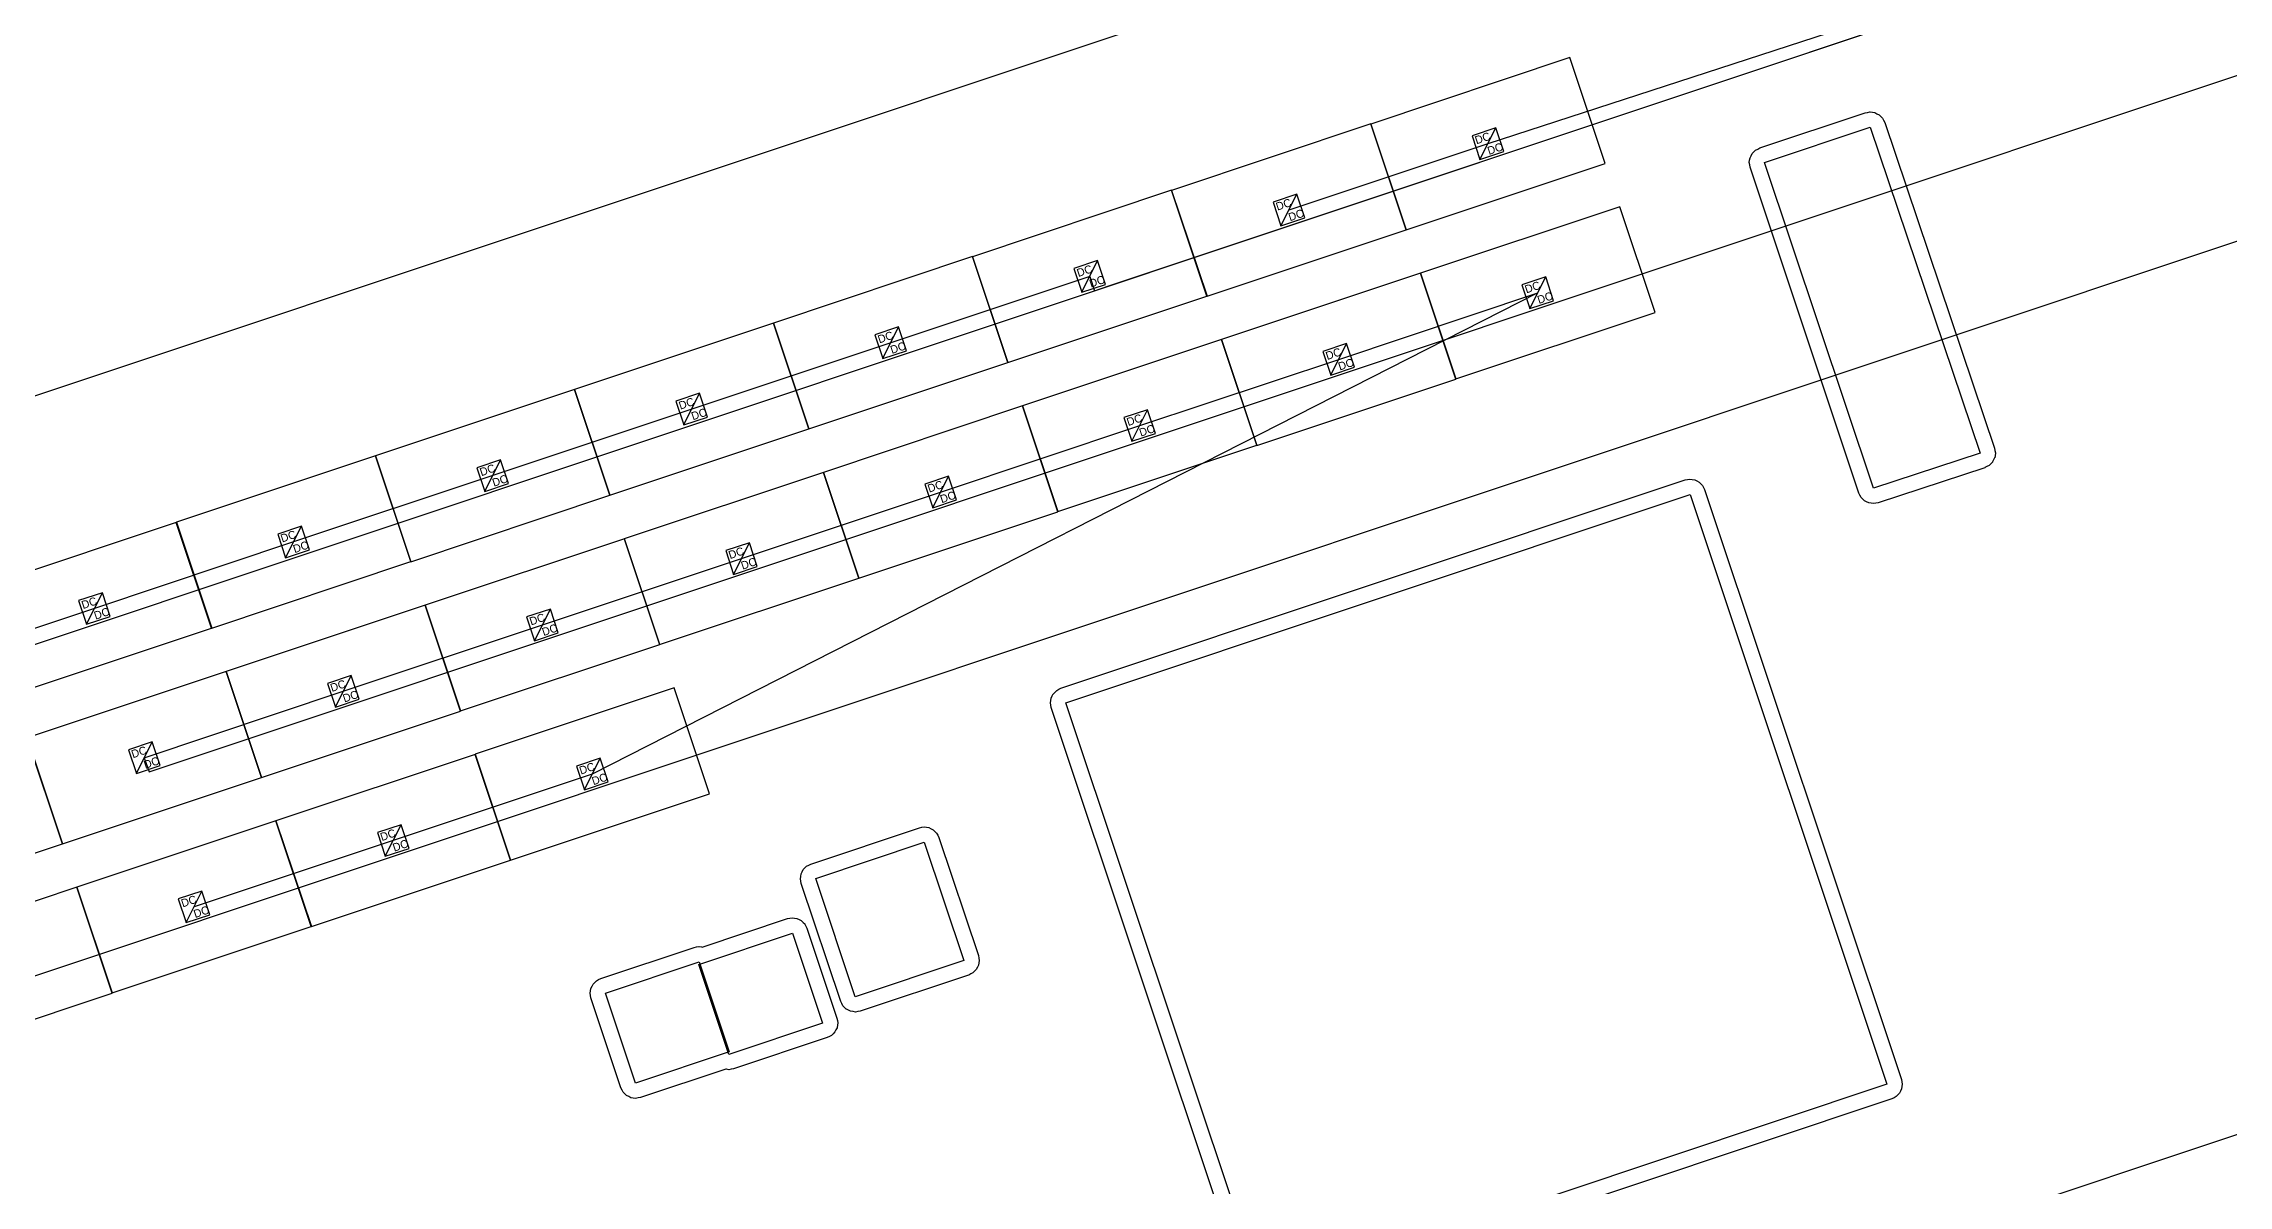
# Model space of a CAD drawing. Header units: feet. Extents: x -377 to 137, y -256 to 143.
# Drawn here: x -313 to -241.3, y 30.8 to 68.2 of the extents above; entities that cross this region are included whole.
import ezdxf

# ---------------------------------------------------------------- set-up
doc = ezdxf.new("R2010")
doc.units = ezdxf.units.FT
for name, color, linetype in [('Buildings', 7, 'CONTINUOUS'), ('Connections', 7, 'CONTINUOUS'), ('Modules', 7, 'CONTINUOUS'), ('Obstructions', 7, 'CONTINUOUS'), ('Setbacks', 7, 'CONTINUOUS'), ('Strings', 7, 'CONTINUOUS')]:
    doc.layers.add(name, color=color, linetype=linetype)

msp = doc.modelspace()

# ---------------------------------------------------------------- linework, layer by layer
at = {"layer": 'Buildings', "color": 252}
msp.add_line((-141.602, 113.945), (-376.619, 35.506), dxfattribs=at)
at = {"layer": 'Connections', "color": 91}
for p, q in [((-349.869, 36.291), (-191.444, 89.168)), ((-278.047, 60.261), (-191.443, 89.166)), ((-309.056, 44.472), (-189.81, 84.272)), ((-313.952, 37.394), (-188.175, 79.374)), ((-278.67, 60.572), (-278.514, 60.105)), ((-278.514, 60.105), (-278.047, 60.261)), ((-334.63, 1.19), (-179.375, 53.008)), ((-309.679, 44.783), (-309.523, 44.317)), ((-309.523, 44.317), (-309.056, 44.472))]:
    msp.add_line(p, q, dxfattribs=at)
at = {"layer": 'Modules', "color": 254}
for p, q in [((-262.928, 67.751), (-269.457, 65.572)), ((-261.769, 64.279), (-262.928, 67.751)), ((-269.455, 65.574), (-275.984, 63.395)), ((-269.457, 65.572), (-268.298, 62.1)), ((-268.296, 62.102), (-269.455, 65.574)), ((-265.354, 65.444), (-266.132, 65.185)), ((-265.873, 64.407), (-265.354, 65.444)), ((-265.094, 64.666), (-265.354, 65.444)), ((-266.132, 65.185), (-265.873, 64.407)), ((-265.873, 64.407), (-265.094, 64.666)), ((-268.298, 62.1), (-261.769, 64.279)), ((-275.985, 63.398), (-282.514, 61.219)), ((-274.826, 59.925), (-275.985, 63.398)), ((-275.984, 63.395), (-274.825, 59.923)), ((-271.881, 63.268), (-272.659, 63.008)), ((-272.399, 62.23), (-271.881, 63.268)), ((-271.621, 62.49), (-271.881, 63.268)), ((-272.659, 63.008), (-272.399, 62.23)), ((-272.399, 62.23), (-271.621, 62.49)), ((-261.291, 62.861), (-267.821, 60.682)), ((-260.132, 59.388), (-261.291, 62.861)), ((-274.825, 59.923), (-268.296, 62.102)), ((-282.512, 61.221), (-289.041, 59.042)), ((-282.514, 61.219), (-281.355, 57.746)), ((-281.353, 57.749), (-282.512, 61.221)), ((-278.411, 61.091), (-279.189, 60.831)), ((-278.929, 60.053), (-278.411, 61.091)), ((-278.151, 60.313), (-278.411, 61.091)), ((-279.189, 60.831), (-278.929, 60.053)), ((-278.929, 60.053), (-278.151, 60.313)), ((-267.821, 60.677), (-274.35, 58.498)), ((-267.821, 60.682), (-266.662, 57.209)), ((-266.662, 57.204), (-267.821, 60.677)), ((-263.717, 60.554), (-264.495, 60.294)), ((-264.495, 60.294), (-264.236, 59.516)), ((-264.236, 59.516), (-263.717, 60.554)), ((-263.458, 59.776), (-263.717, 60.554)), ((-281.355, 57.746), (-274.826, 59.925)), ((-264.236, 59.516), (-263.458, 59.776)), ((-289.039, 59.044), (-295.568, 56.865)), ((-289.041, 59.042), (-287.882, 55.569)), ((-287.88, 55.572), (-289.039, 59.044)), ((-284.938, 58.914), (-285.716, 58.654)), ((-285.456, 57.876), (-284.938, 58.914)), ((-284.678, 58.136), (-284.938, 58.914)), ((-266.662, 57.209), (-260.132, 59.388)), ((-285.716, 58.654), (-285.456, 57.876)), ((-285.456, 57.876), (-284.678, 58.136)), ((-274.348, 58.507), (-280.877, 56.328)), ((-274.35, 58.498), (-273.191, 55.025)), ((-273.189, 55.035), (-274.348, 58.507)), ((-270.247, 58.37), (-271.025, 58.11)), ((-271.025, 58.11), (-270.765, 57.332)), ((-270.765, 57.332), (-270.247, 58.37)), ((-269.987, 57.592), (-270.247, 58.37)), ((-287.882, 55.569), (-281.353, 57.749)), ((-270.765, 57.332), (-269.987, 57.592)), ((-295.565, 56.864), (-302.094, 54.685)), ((-295.568, 56.865), (-294.409, 53.393)), ((-294.406, 53.392), (-295.565, 56.864)), ((-291.464, 56.737), (-292.242, 56.478)), ((-291.983, 55.7), (-291.464, 56.737)), ((-291.205, 55.959), (-291.464, 56.737)), ((-273.191, 55.025), (-266.662, 57.204)), ((-292.242, 56.478), (-291.983, 55.7)), ((-291.983, 55.7), (-291.205, 55.959)), ((-280.878, 56.323), (-287.407, 54.144)), ((-279.719, 52.851), (-280.878, 56.323)), ((-280.877, 56.328), (-279.718, 52.856)), ((-276.774, 56.201), (-277.552, 55.941)), ((-277.552, 55.941), (-277.292, 55.163)), ((-277.292, 55.163), (-276.774, 56.201)), ((-276.514, 55.422), (-276.774, 56.201)), ((-294.409, 53.393), (-287.88, 55.572)), ((-277.292, 55.163), (-276.514, 55.422)), ((-302.098, 54.687), (-308.627, 52.508)), ((-300.939, 51.215), (-302.098, 54.687)), ((-302.094, 54.685), (-300.936, 51.212)), ((-297.991, 54.557), (-298.769, 54.297)), ((-298.51, 53.519), (-297.991, 54.557)), ((-297.732, 53.779), (-297.991, 54.557)), ((-279.718, 52.856), (-273.189, 55.035)), ((-298.769, 54.297), (-298.51, 53.519)), ((-298.51, 53.519), (-297.732, 53.779)), ((-287.408, 54.143), (-293.937, 51.964)), ((-286.249, 50.671), (-287.408, 54.143)), ((-287.407, 54.144), (-286.248, 50.672)), ((-283.304, 54.016), (-284.082, 53.757)), ((-284.082, 53.757), (-283.822, 52.979)), ((-283.822, 52.979), (-283.304, 54.016)), ((-283.044, 53.238), (-283.304, 54.016)), ((-300.936, 51.212), (-294.406, 53.392)), ((-283.822, 52.979), (-283.044, 53.238)), ((-308.628, 52.503), (-315.157, 50.324)), ((-307.469, 49.031), (-308.628, 52.503)), ((-308.627, 52.508), (-307.468, 49.036)), ((-304.524, 52.38), (-305.302, 52.121)), ((-305.042, 51.343), (-304.524, 52.38)), ((-304.264, 51.602), (-304.524, 52.38)), ((-286.248, 50.672), (-279.719, 52.851)), ((-305.302, 52.121), (-305.042, 51.343)), ((-305.042, 51.343), (-304.264, 51.602)), ((-293.934, 51.966), (-300.464, 49.787)), ((-293.937, 51.964), (-292.778, 48.491)), ((-292.775, 48.494), (-293.934, 51.966)), ((-289.833, 51.836), (-290.611, 51.576)), ((-290.352, 50.798), (-289.833, 51.836)), ((-289.574, 51.058), (-289.833, 51.836)), ((-307.468, 49.036), (-300.939, 51.215)), ((-290.611, 51.576), (-290.352, 50.798)), ((-290.352, 50.798), (-289.574, 51.058)), ((-311.054, 50.196), (-311.832, 49.937)), ((-311.572, 49.159), (-311.054, 50.196)), ((-310.794, 49.418), (-311.054, 50.196)), ((-292.778, 48.491), (-286.249, 50.671)), ((-311.832, 49.937), (-311.572, 49.159)), ((-300.467, 49.786), (-306.996, 47.607)), ((-299.308, 46.314), (-300.467, 49.786)), ((-300.464, 49.787), (-299.305, 46.315)), ((-296.36, 49.659), (-297.138, 49.4)), ((-296.879, 48.622), (-296.36, 49.659)), ((-296.101, 48.881), (-296.36, 49.659)), ((-313.998, 46.852), (-307.469, 49.031)), ((-311.572, 49.159), (-310.794, 49.418)), ((-297.138, 49.4), (-296.879, 48.622)), ((-296.879, 48.622), (-296.101, 48.881)), ((-299.305, 46.315), (-292.775, 48.494)), ((-306.994, 47.609), (-313.523, 45.43)), ((-306.996, 47.607), (-305.837, 44.134)), ((-305.835, 44.137), (-306.994, 47.609)), ((-302.893, 47.479), (-303.671, 47.219)), ((-303.411, 46.441), (-302.893, 47.479)), ((-302.633, 46.701), (-302.893, 47.479)), ((-303.671, 47.219), (-303.411, 46.441)), ((-303.411, 46.441), (-302.633, 46.701)), ((-292.3, 47.072), (-298.83, 44.893)), ((-291.142, 43.6), (-292.3, 47.072)), ((-305.837, 44.134), (-299.308, 46.314)), ((-312.365, 41.953), (-313.524, 45.425)), ((-313.523, 45.43), (-312.364, 41.958)), ((-309.42, 45.302), (-310.198, 45.043)), ((-309.938, 44.265), (-309.42, 45.302)), ((-309.16, 44.524), (-309.42, 45.302)), ((-310.198, 45.043), (-309.938, 44.265)), ((-309.938, 44.265), (-309.16, 44.524)), ((-298.83, 44.892), (-305.359, 42.713)), ((-298.83, 44.893), (-297.671, 41.421)), ((-297.671, 41.42), (-298.83, 44.892)), ((-294.726, 44.765), (-295.504, 44.506)), ((-295.504, 44.506), (-295.245, 43.728)), ((-295.245, 43.728), (-294.726, 44.765)), ((-294.467, 43.987), (-294.726, 44.765)), ((-312.364, 41.958), (-305.835, 44.137)), ((-295.245, 43.728), (-294.467, 43.987)), ((-297.671, 41.421), (-291.142, 43.6)), ((-305.36, 42.715), (-311.889, 40.536)), ((-304.201, 39.243), (-305.36, 42.715)), ((-305.359, 42.713), (-304.2, 39.24)), ((-301.256, 42.585), (-302.034, 42.325)), ((-302.034, 42.325), (-301.774, 41.547)), ((-301.774, 41.547), (-301.256, 42.585)), ((-300.996, 41.807), (-301.256, 42.585)), ((-318.894, 39.774), (-312.365, 41.953)), ((-301.774, 41.547), (-300.996, 41.807)), ((-304.2, 39.24), (-297.671, 41.42)), ((-311.89, 40.531), (-318.419, 38.352)), ((-310.731, 37.059), (-311.89, 40.531)), ((-311.889, 40.536), (-310.73, 37.064)), ((-307.786, 40.408), (-308.564, 40.149)), ((-308.564, 40.149), (-308.304, 39.371)), ((-308.304, 39.371), (-307.786, 40.408)), ((-307.526, 39.63), (-307.786, 40.408)), ((-308.304, 39.371), (-307.526, 39.63)), ((-310.73, 37.064), (-304.201, 39.243)), ((-317.26, 34.88), (-310.731, 37.059))]:
    msp.add_line(p, q, dxfattribs=at)
at = {"layer": 'Obstructions', "color": 252}
for p, q in [((-256.536, 64.312), (-253.076, 65.466)), ((-253.076, 65.466), (-249.473, 54.776)), ((-252.968, 53.622), (-256.536, 64.312)), ((-249.473, 54.776), (-252.968, 53.622)), ((-279.455, 46.584), (-258.981, 53.417)), ((-258.981, 53.417), (-252.525, 34.068)), ((-272.998, 27.235), (-279.455, 46.584)), ((-287.656, 40.817), (-284.097, 42.008)), ((-284.097, 42.008), (-282.801, 38.129)), ((-286.361, 36.942), (-287.656, 40.817)), ((-291.493, 38.001), (-288.424, 39.028)), ((-288.424, 39.028), (-287.438, 36.077)), ((-294.551, 37.059), (-291.481, 38.082)), ((-290.51, 35.05), (-291.493, 38.001)), ((-291.481, 38.082), (-290.495, 35.131)), ((-282.801, 38.129), (-286.361, 36.942)), ((-293.568, 34.108), (-294.551, 37.059)), ((-287.438, 36.077), (-290.51, 35.05)), ((-290.495, 35.131), (-293.568, 34.108)), ((-252.525, 34.068), (-272.998, 27.235))]:
    msp.add_line(p, q, dxfattribs=at)
at = {"layer": 'Setbacks', "color": 2}
for p, q in [((-256.696, 64.789), (-253.235, 65.943)), ((-253.235, 65.943), (-253.158, 65.956)), ((-253.235, 65.943), (-253.235, 65.943)), ((-253.158, 65.956), (-253.082, 65.969)), ((-253.082, 65.969), (-253.082, 65.969)), ((-253.082, 65.969), (-253.081, 65.969)), ((-253.081, 65.969), (-253.081, 65.969)), ((-253.081, 65.969), (-253.081, 65.969)), ((-253.081, 65.969), (-253.08, 65.969)), ((-253.08, 65.969), (-253.079, 65.969)), ((-253.079, 65.969), (-253.003, 65.958)), ((-253.003, 65.958), (-252.926, 65.946)), ((-252.926, 65.946), (-252.926, 65.946)), ((-252.926, 65.946), (-252.925, 65.946)), ((-252.925, 65.946), (-252.925, 65.946)), ((-252.925, 65.946), (-252.925, 65.946)), ((-252.925, 65.946), (-252.924, 65.946)), ((-252.924, 65.946), (-252.924, 65.946)), ((-252.924, 65.946), (-252.855, 65.911)), ((-252.855, 65.911), (-252.785, 65.877)), ((-252.785, 65.877), (-252.785, 65.876)), ((-252.785, 65.876), (-252.784, 65.876)), ((-252.784, 65.876), (-252.784, 65.876)), ((-252.784, 65.876), (-252.784, 65.876)), ((-252.784, 65.876), (-252.783, 65.875)), ((-252.783, 65.875), (-252.783, 65.875)), ((-252.783, 65.875), (-252.728, 65.821)), ((-252.728, 65.821), (-252.673, 65.767)), ((-252.673, 65.767), (-252.672, 65.766)), ((-252.672, 65.766), (-252.672, 65.766)), ((-252.672, 65.766), (-252.672, 65.766)), ((-252.672, 65.766), (-252.672, 65.765)), ((-252.672, 65.765), (-252.671, 65.765)), ((-252.671, 65.765), (-252.671, 65.764)), ((-252.671, 65.764), (-252.635, 65.696)), ((-252.635, 65.696), (-252.599, 65.627)), ((-252.599, 65.627), (-252.599, 65.627)), ((-252.599, 65.627), (-248.996, 54.937)), ((-257.016, 64.464), (-256.981, 64.534)), ((-256.981, 64.534), (-256.946, 64.604)), ((-256.946, 64.605), (-256.891, 64.66)), ((-256.946, 64.604), (-256.946, 64.605)), ((-256.946, 64.604), (-256.946, 64.604)), ((-256.946, 64.604), (-256.946, 64.604)), ((-256.946, 64.604), (-256.946, 64.604)), ((-256.891, 64.66), (-256.836, 64.716)), ((-256.836, 64.716), (-256.836, 64.717)), ((-256.836, 64.717), (-256.835, 64.717)), ((-256.835, 64.717), (-256.765, 64.753)), ((-256.835, 64.717), (-256.835, 64.717)), ((-256.835, 64.717), (-256.835, 64.717)), ((-256.765, 64.753), (-256.696, 64.789)), ((-256.696, 64.789), (-256.696, 64.789)), ((-256.696, 64.789), (-256.696, 64.789)), ((-256.696, 64.789), (-256.696, 64.789)), ((-257.04, 64.308), (-257.028, 64.386)), ((-257.04, 64.308), (-257.04, 64.308)), ((-257.04, 64.308), (-257.04, 64.308)), ((-257.04, 64.307), (-257.04, 64.308)), ((-257.04, 64.308), (-257.04, 64.308)), ((-257.027, 64.23), (-257.04, 64.307)), ((-257.028, 64.386), (-257.016, 64.463)), ((-257.014, 64.153), (-257.027, 64.23)), ((-257.016, 64.463), (-257.016, 64.464)), ((-257.016, 64.464), (-257.016, 64.464)), ((-257.016, 64.464), (-257.016, 64.464)), ((-257.016, 64.464), (-257.016, 64.464)), ((-257.014, 64.152), (-257.014, 64.153)), ((-257.014, 64.153), (-257.014, 64.153)), ((-257.014, 64.153), (-257.014, 64.153)), ((-253.446, 53.462), (-257.014, 64.152)), ((-249.065, 54.482), (-249.118, 54.427)), ((-249.064, 54.482), (-249.065, 54.482)), ((-249.063, 54.483), (-249.064, 54.482)), ((-249.064, 54.482), (-249.064, 54.482)), ((-249.062, 54.485), (-249.063, 54.484)), ((-249.063, 54.484), (-249.063, 54.483)), ((-249.028, 54.554), (-249.062, 54.485)), ((-249.062, 54.485), (-249.062, 54.485)), ((-248.994, 54.622), (-249.028, 54.554)), ((-248.996, 54.937), (-248.996, 54.936)), ((-248.996, 54.936), (-248.996, 54.935)), ((-248.996, 54.935), (-248.995, 54.934)), ((-248.995, 54.934), (-248.995, 54.934)), ((-248.995, 54.934), (-248.995, 54.933)), ((-248.995, 54.933), (-248.982, 54.858)), ((-248.993, 54.623), (-248.994, 54.622)), ((-248.992, 54.626), (-248.993, 54.625)), ((-248.993, 54.625), (-248.993, 54.624)), ((-248.993, 54.624), (-248.993, 54.623)), ((-248.993, 54.623), (-248.993, 54.623)), ((-248.981, 54.702), (-248.992, 54.626)), ((-248.992, 54.626), (-248.992, 54.626)), ((-248.982, 54.858), (-248.97, 54.782)), ((-248.97, 54.778), (-248.981, 54.702)), ((-248.97, 54.782), (-248.97, 54.781)), ((-248.97, 54.781), (-248.97, 54.781)), ((-248.97, 54.781), (-248.97, 54.78)), ((-248.97, 54.78), (-248.97, 54.779)), ((-248.97, 54.779), (-248.969, 54.778)), ((-248.969, 54.778), (-248.97, 54.778)), ((-279.614, 47.061), (-259.141, 53.895)), ((-259.141, 53.895), (-259.141, 53.895)), ((-259.141, 53.895), (-259.14, 53.895)), ((-259.14, 53.895), (-259.064, 53.908)), ((-259.064, 53.908), (-258.986, 53.921)), ((-258.986, 53.921), (-258.985, 53.921)), ((-258.985, 53.921), (-258.985, 53.921)), ((-258.985, 53.921), (-258.985, 53.921)), ((-258.985, 53.921), (-258.911, 53.909)), ((-258.911, 53.909), (-258.83, 53.897)), ((-258.83, 53.897), (-258.83, 53.897)), ((-258.83, 53.897), (-258.83, 53.897)), ((-258.83, 53.897), (-258.829, 53.897)), ((-258.829, 53.897), (-258.762, 53.863)), ((-258.762, 53.863), (-258.689, 53.827)), ((-258.689, 53.827), (-258.689, 53.827)), ((-258.689, 53.827), (-258.689, 53.827)), ((-258.689, 53.827), (-258.688, 53.826)), ((-258.688, 53.826), (-258.633, 53.772)), ((-258.633, 53.772), (-258.577, 53.717)), ((-249.315, 54.298), (-252.81, 53.144)), ((-249.314, 54.299), (-249.315, 54.298)), ((-249.315, 54.298), (-249.315, 54.298)), ((-249.313, 54.299), (-249.314, 54.299)), ((-249.312, 54.299), (-249.313, 54.299)), ((-249.244, 54.335), (-249.312, 54.299)), ((-249.312, 54.299), (-249.312, 54.299)), ((-249.175, 54.37), (-249.244, 54.335)), ((-249.174, 54.371), (-249.175, 54.37)), ((-249.175, 54.37), (-249.175, 54.37)), ((-249.175, 54.37), (-249.175, 54.37)), ((-249.173, 54.372), (-249.174, 54.371)), ((-249.172, 54.372), (-249.173, 54.372)), ((-249.173, 54.372), (-249.173, 54.372)), ((-249.118, 54.427), (-249.172, 54.372)), ((-258.577, 53.717), (-258.577, 53.716)), ((-258.577, 53.716), (-258.577, 53.716)), ((-258.577, 53.716), (-258.576, 53.716)), ((-258.576, 53.716), (-258.54, 53.645)), ((-258.54, 53.645), (-258.504, 53.577)), ((-258.504, 53.577), (-258.504, 53.577)), ((-258.504, 53.577), (-258.504, 53.577)), ((-258.504, 53.577), (-258.504, 53.577)), ((-258.504, 53.577), (-252.047, 34.227)), ((-253.445, 53.462), (-253.446, 53.462)), ((-253.41, 53.393), (-253.445, 53.462)), ((-253.374, 53.324), (-253.41, 53.393)), ((-253.373, 53.323), (-253.374, 53.324)), ((-253.374, 53.324), (-253.374, 53.324)), ((-253.374, 53.324), (-253.374, 53.324)), ((-253.373, 53.322), (-253.373, 53.323)), ((-253.373, 53.323), (-253.373, 53.323)), ((-253.373, 53.323), (-253.373, 53.323)), ((-253.317, 53.268), (-253.373, 53.322)), ((-253.262, 53.214), (-253.317, 53.268)), ((-253.262, 53.213), (-253.262, 53.214)), ((-253.261, 53.213), (-253.262, 53.213)), ((-253.262, 53.213), (-253.262, 53.213)), ((-253.261, 53.212), (-253.261, 53.213)), ((-253.261, 53.213), (-253.261, 53.213)), ((-253.26, 53.212), (-253.261, 53.212)), ((-253.191, 53.177), (-253.26, 53.212)), ((-253.122, 53.143), (-253.191, 53.177)), ((-253.121, 53.142), (-253.122, 53.143)), ((-253.12, 53.142), (-253.121, 53.142)), ((-253.121, 53.142), (-253.121, 53.142)), ((-253.121, 53.142), (-253.121, 53.142)), ((-253.119, 53.142), (-253.12, 53.142)), ((-253.12, 53.142), (-253.12, 53.142)), ((-253.043, 53.13), (-253.119, 53.142)), ((-252.966, 53.119), (-253.043, 53.13)), ((-252.965, 53.119), (-252.966, 53.119)), ((-252.966, 53.119), (-252.966, 53.119)), ((-252.964, 53.119), (-252.965, 53.119)), ((-252.965, 53.119), (-252.965, 53.119)), ((-252.965, 53.119), (-252.965, 53.119)), ((-252.887, 53.131), (-252.964, 53.119)), ((-252.964, 53.119), (-252.964, 53.119)), ((-252.811, 53.144), (-252.887, 53.131)), ((-252.81, 53.144), (-252.811, 53.144)), ((-279.958, 46.581), (-279.946, 46.659)), ((-279.958, 46.58), (-279.958, 46.581)), ((-279.958, 46.579), (-279.958, 46.58)), ((-279.958, 46.58), (-279.958, 46.58)), ((-279.945, 46.504), (-279.958, 46.579)), ((-279.946, 46.659), (-279.935, 46.735)), ((-279.935, 46.735), (-279.935, 46.736)), ((-279.935, 46.736), (-279.935, 46.736)), ((-279.935, 46.736), (-279.934, 46.736)), ((-279.934, 46.736), (-279.899, 46.807)), ((-279.899, 46.807), (-279.865, 46.876)), ((-279.865, 46.876), (-279.864, 46.877)), ((-279.864, 46.877), (-279.808, 46.934)), ((-279.864, 46.877), (-279.864, 46.877)), ((-279.864, 46.877), (-279.864, 46.877)), ((-279.808, 46.934), (-279.754, 46.988)), ((-279.754, 46.988), (-279.754, 46.989)), ((-279.754, 46.989), (-279.754, 46.989)), ((-279.754, 46.989), (-279.753, 46.989)), ((-279.753, 46.989), (-279.682, 47.026)), ((-279.682, 47.026), (-279.615, 47.061)), ((-279.615, 47.061), (-279.614, 47.061)), ((-279.614, 47.061), (-279.614, 47.061)), ((-279.614, 47.061), (-279.614, 47.061)), ((-279.932, 46.425), (-279.945, 46.504)), ((-273.475, 27.075), (-279.932, 46.425)), ((-279.932, 46.425), (-279.932, 46.425)), ((-287.816, 41.294), (-284.256, 42.485)), ((-284.256, 42.485), (-284.179, 42.498)), ((-284.256, 42.485), (-284.256, 42.485)), ((-284.256, 42.485), (-284.256, 42.485)), ((-284.256, 42.485), (-284.256, 42.485)), ((-284.179, 42.498), (-284.102, 42.511)), ((-284.102, 42.511), (-284.101, 42.511)), ((-284.101, 42.511), (-284.101, 42.511)), ((-284.101, 42.511), (-284.101, 42.511)), ((-284.101, 42.511), (-284.1, 42.511)), ((-284.1, 42.511), (-284.023, 42.499)), ((-284.023, 42.499), (-283.946, 42.488)), ((-283.946, 42.488), (-283.945, 42.488)), ((-283.945, 42.488), (-283.945, 42.488)), ((-283.945, 42.488), (-283.945, 42.488)), ((-283.945, 42.488), (-283.945, 42.487)), ((-283.945, 42.487), (-283.875, 42.453)), ((-283.875, 42.453), (-283.805, 42.418)), ((-283.805, 42.418), (-283.805, 42.417)), ((-283.805, 42.417), (-283.804, 42.417)), ((-283.804, 42.417), (-283.804, 42.417)), ((-283.804, 42.417), (-283.804, 42.417)), ((-283.804, 42.417), (-283.748, 42.362)), ((-283.748, 42.362), (-283.693, 42.307)), ((-283.693, 42.307), (-283.692, 42.307)), ((-283.692, 42.307), (-283.692, 42.307)), ((-283.692, 42.307), (-283.692, 42.307)), ((-283.692, 42.307), (-283.692, 42.306)), ((-283.692, 42.306), (-283.656, 42.237)), ((-283.656, 42.237), (-283.62, 42.168)), ((-283.62, 42.168), (-283.62, 42.167)), ((-283.62, 42.167), (-283.619, 42.167)), ((-283.619, 42.167), (-283.619, 42.167)), ((-283.619, 42.167), (-282.324, 38.289)), ((-288.16, 40.813), (-288.148, 40.89)), ((-288.148, 40.89), (-288.136, 40.968)), ((-288.136, 40.969), (-288.101, 41.039)), ((-288.136, 40.968), (-288.136, 40.969)), ((-288.136, 40.969), (-288.136, 40.969)), ((-288.136, 40.969), (-288.136, 40.969)), ((-288.136, 40.969), (-288.136, 40.969)), ((-288.101, 41.039), (-288.066, 41.109)), ((-288.066, 41.11), (-288.011, 41.166)), ((-288.066, 41.109), (-288.066, 41.11)), ((-288.066, 41.11), (-288.066, 41.11)), ((-288.066, 41.109), (-288.066, 41.109)), ((-288.066, 41.109), (-288.066, 41.109)), ((-288.011, 41.166), (-287.956, 41.221)), ((-287.956, 41.221), (-287.956, 41.222)), ((-287.956, 41.222), (-287.956, 41.222)), ((-287.956, 41.222), (-287.956, 41.222)), ((-287.956, 41.222), (-287.955, 41.222)), ((-287.955, 41.222), (-287.886, 41.258)), ((-287.886, 41.258), (-287.816, 41.294)), ((-287.816, 41.294), (-287.816, 41.294)), ((-287.816, 41.294), (-287.816, 41.294)), ((-288.16, 40.813), (-288.16, 40.813)), ((-288.16, 40.813), (-288.16, 40.813)), ((-288.16, 40.812), (-288.16, 40.813)), ((-288.16, 40.813), (-288.16, 40.813)), ((-288.147, 40.735), (-288.16, 40.812)), ((-288.134, 40.658), (-288.147, 40.735)), ((-286.838, 36.783), (-288.134, 40.658)), ((-288.134, 40.658), (-288.134, 40.658)), ((-291.381, 38.569), (-288.583, 39.505)), ((-288.583, 39.505), (-288.506, 39.518)), ((-288.583, 39.505), (-288.583, 39.505)), ((-288.583, 39.505), (-288.583, 39.505)), ((-288.583, 39.505), (-288.583, 39.505)), ((-288.506, 39.518), (-288.429, 39.531)), ((-288.429, 39.531), (-288.428, 39.531)), ((-288.428, 39.531), (-288.428, 39.531)), ((-288.428, 39.531), (-288.428, 39.531)), ((-288.428, 39.531), (-288.427, 39.531)), ((-288.427, 39.531), (-288.35, 39.519)), ((-288.35, 39.519), (-288.273, 39.508)), ((-288.273, 39.508), (-288.272, 39.508)), ((-288.272, 39.508), (-288.272, 39.507)), ((-288.272, 39.507), (-288.272, 39.507)), ((-288.272, 39.507), (-288.272, 39.507)), ((-288.272, 39.507), (-288.201, 39.472)), ((-288.201, 39.472), (-288.132, 39.437)), ((-288.132, 39.437), (-288.131, 39.437)), ((-288.131, 39.437), (-288.131, 39.437)), ((-288.131, 39.437), (-288.131, 39.437)), ((-288.131, 39.437), (-288.131, 39.437)), ((-288.131, 39.437), (-288.074, 39.381)), ((-288.074, 39.381), (-288.019, 39.327)), ((-288.019, 39.327), (-288.019, 39.327)), ((-288.019, 39.327), (-288.019, 39.327)), ((-288.019, 39.327), (-288.019, 39.327)), ((-288.019, 39.327), (-288.019, 39.326)), ((-288.019, 39.326), (-287.982, 39.256)), ((-287.982, 39.256), (-287.947, 39.188)), ((-287.947, 39.188), (-287.946, 39.187)), ((-287.946, 39.187), (-287.946, 39.187)), ((-287.946, 39.187), (-287.946, 39.187)), ((-287.946, 39.187), (-286.96, 36.236)), ((-294.71, 37.536), (-291.641, 38.559)), ((-291.641, 38.559), (-291.64, 38.559)), ((-291.64, 38.559), (-291.563, 38.572)), ((-291.563, 38.572), (-291.486, 38.585)), ((-291.486, 38.585), (-291.486, 38.585)), ((-291.486, 38.585), (-291.485, 38.585)), ((-291.485, 38.585), (-291.485, 38.585)), ((-291.485, 38.585), (-291.485, 38.585)), ((-291.485, 38.585), (-291.407, 38.573)), ((-291.407, 38.573), (-291.381, 38.569)), ((-282.322, 37.977), (-282.357, 37.907)), ((-282.324, 38.289), (-282.324, 38.288)), ((-282.324, 38.288), (-282.324, 38.288)), ((-282.324, 38.288), (-282.324, 38.288)), ((-282.324, 38.288), (-282.311, 38.21)), ((-282.321, 37.978), (-282.322, 37.977)), ((-282.322, 37.977), (-282.322, 37.977)), ((-282.322, 37.977), (-282.322, 37.977)), ((-282.31, 38.055), (-282.321, 37.978)), ((-282.321, 37.978), (-282.321, 37.978)), ((-282.311, 38.21), (-282.298, 38.134)), ((-282.298, 38.132), (-282.31, 38.055)), ((-282.298, 38.134), (-282.298, 38.133)), ((-282.298, 38.133), (-282.298, 38.133)), ((-282.298, 38.133), (-282.298, 38.133)), ((-282.298, 38.133), (-282.298, 38.132)), ((-295.03, 37.211), (-294.994, 37.284)), ((-294.994, 37.284), (-294.96, 37.351)), ((-294.96, 37.352), (-294.904, 37.409)), ((-294.96, 37.351), (-294.96, 37.352)), ((-294.96, 37.352), (-294.96, 37.352)), ((-294.96, 37.352), (-294.96, 37.352)), ((-294.904, 37.409), (-294.85, 37.464)), ((-294.85, 37.464), (-294.85, 37.464)), ((-294.85, 37.464), (-294.85, 37.464)), ((-294.85, 37.464), (-294.849, 37.464)), ((-294.849, 37.464), (-294.779, 37.501)), ((-294.779, 37.501), (-294.71, 37.536)), ((-294.71, 37.536), (-294.71, 37.536)), ((-294.71, 37.536), (-294.71, 37.536)), ((-294.71, 37.536), (-294.71, 37.536)), ((-282.642, 37.652), (-286.202, 36.465)), ((-282.641, 37.652), (-282.642, 37.652)), ((-282.642, 37.652), (-282.642, 37.652)), ((-282.642, 37.652), (-282.642, 37.652)), ((-282.572, 37.688), (-282.641, 37.652)), ((-282.503, 37.724), (-282.572, 37.688)), ((-282.502, 37.724), (-282.503, 37.724)), ((-282.447, 37.78), (-282.502, 37.725)), ((-282.502, 37.725), (-282.502, 37.724)), ((-282.502, 37.724), (-282.502, 37.724)), ((-282.502, 37.724), (-282.502, 37.724)), ((-282.392, 37.836), (-282.447, 37.78)), ((-282.357, 37.907), (-282.392, 37.837)), ((-282.392, 37.837), (-282.392, 37.837)), ((-282.392, 37.837), (-282.392, 37.837)), ((-282.392, 37.837), (-282.392, 37.836)), ((-282.392, 37.836), (-282.392, 37.836)), ((-295.054, 37.056), (-295.042, 37.138)), ((-295.054, 37.055), (-295.054, 37.056)), ((-295.041, 36.979), (-295.054, 37.055)), ((-295.054, 37.055), (-295.054, 37.055)), ((-295.054, 37.055), (-295.054, 37.055)), ((-295.042, 37.138), (-295.031, 37.21)), ((-295.028, 36.9), (-295.041, 36.979)), ((-295.031, 37.21), (-295.031, 37.211)), ((-295.031, 37.211), (-295.031, 37.211)), ((-295.031, 37.211), (-295.03, 37.211)), ((-294.045, 33.949), (-295.028, 36.9)), ((-295.028, 36.9), (-295.028, 36.9)), ((-295.028, 36.9), (-295.028, 36.9)), ((-295.028, 36.9), (-295.028, 36.9)), ((-286.838, 36.782), (-286.838, 36.783)), ((-286.802, 36.713), (-286.838, 36.782)), ((-286.766, 36.644), (-286.802, 36.713)), ((-286.766, 36.643), (-286.766, 36.644)), ((-286.765, 36.643), (-286.766, 36.643)), ((-286.766, 36.643), (-286.766, 36.643)), ((-286.766, 36.643), (-286.766, 36.643)), ((-286.71, 36.588), (-286.765, 36.643)), ((-286.654, 36.533), (-286.71, 36.588)), ((-286.993, 35.855), (-287.028, 35.785)), ((-286.958, 35.925), (-286.993, 35.855)), ((-286.96, 36.236), (-286.96, 36.236)), ((-286.96, 36.236), (-286.96, 36.236)), ((-286.96, 36.236), (-286.96, 36.236)), ((-286.96, 36.236), (-286.947, 36.159)), ((-286.957, 35.926), (-286.958, 35.925)), ((-286.958, 35.925), (-286.958, 35.925)), ((-286.958, 35.925), (-286.958, 35.925)), ((-286.958, 35.925), (-286.958, 35.925)), ((-286.946, 36.004), (-286.957, 35.926)), ((-286.947, 36.159), (-286.934, 36.081)), ((-286.934, 36.08), (-286.946, 36.004)), ((-286.934, 36.081), (-286.934, 36.081)), ((-286.934, 36.081), (-286.934, 36.081)), ((-286.934, 36.081), (-286.934, 36.081)), ((-286.934, 36.081), (-286.934, 36.08)), ((-286.653, 36.533), (-286.654, 36.533)), ((-286.654, 36.533), (-286.654, 36.533)), ((-286.653, 36.532), (-286.653, 36.533)), ((-286.583, 36.497), (-286.653, 36.532)), ((-286.653, 36.532), (-286.653, 36.532)), ((-286.513, 36.463), (-286.583, 36.497)), ((-286.513, 36.462), (-286.513, 36.463)), ((-286.512, 36.462), (-286.513, 36.462)), ((-286.513, 36.462), (-286.513, 36.462)), ((-286.435, 36.451), (-286.512, 36.462)), ((-286.512, 36.462), (-286.512, 36.462)), ((-286.358, 36.439), (-286.435, 36.451)), ((-286.357, 36.439), (-286.358, 36.439)), ((-286.356, 36.439), (-286.357, 36.439)), ((-286.357, 36.439), (-286.357, 36.439)), ((-286.357, 36.439), (-286.357, 36.439)), ((-286.279, 36.452), (-286.356, 36.439)), ((-286.202, 36.465), (-286.279, 36.452)), ((-286.202, 36.465), (-286.202, 36.465)), ((-287.278, 35.599), (-290.35, 34.573)), ((-287.208, 35.636), (-287.278, 35.599)), ((-287.278, 35.599), (-287.278, 35.599)), ((-287.278, 35.599), (-287.278, 35.599)), ((-287.278, 35.599), (-287.278, 35.599)), ((-287.139, 35.672), (-287.208, 35.636)), ((-287.138, 35.672), (-287.139, 35.672)), ((-287.083, 35.728), (-287.138, 35.672)), ((-287.138, 35.672), (-287.138, 35.672)), ((-287.138, 35.672), (-287.138, 35.672)), ((-287.138, 35.672), (-287.138, 35.672)), ((-287.028, 35.784), (-287.083, 35.728)), ((-287.028, 35.785), (-287.028, 35.784)), ((-287.028, 35.784), (-287.028, 35.784)), ((-287.028, 35.784), (-287.028, 35.784)), ((-287.028, 35.784), (-287.028, 35.784)), ((-290.609, 34.562), (-293.408, 33.631)), ((-290.584, 34.559), (-290.609, 34.562)), ((-290.507, 34.547), (-290.584, 34.559)), ((-290.506, 34.547), (-290.507, 34.547)), ((-290.505, 34.547), (-290.506, 34.547)), ((-290.506, 34.547), (-290.506, 34.547)), ((-290.506, 34.547), (-290.506, 34.547)), ((-290.428, 34.56), (-290.505, 34.547)), ((-290.351, 34.573), (-290.428, 34.56)), ((-290.35, 34.573), (-290.351, 34.573)), ((-290.351, 34.573), (-290.351, 34.573)), ((-290.351, 34.573), (-290.351, 34.573)), ((-294.045, 33.948), (-294.045, 33.949)), ((-294.009, 33.879), (-294.045, 33.948)), ((-293.973, 33.81), (-294.009, 33.879)), ((-293.973, 33.809), (-293.973, 33.81)), ((-293.973, 33.809), (-293.973, 33.809)), ((-293.972, 33.809), (-293.973, 33.809)), ((-293.973, 33.809), (-293.973, 33.809)), ((-293.917, 33.754), (-293.972, 33.809)), ((-293.861, 33.699), (-293.917, 33.754)), ((-293.86, 33.699), (-293.861, 33.699)), ((-293.86, 33.698), (-293.86, 33.699)), ((-293.86, 33.699), (-293.86, 33.699)), ((-293.86, 33.699), (-293.86, 33.699)), ((-293.79, 33.664), (-293.86, 33.698)), ((-252.17, 33.719), (-252.225, 33.663)), ((-252.116, 33.775), (-252.17, 33.719)), ((-252.115, 33.775), (-252.116, 33.775)), ((-252.08, 33.845), (-252.115, 33.776)), ((-252.115, 33.776), (-252.115, 33.775)), ((-252.115, 33.775), (-252.115, 33.775)), ((-252.045, 33.916), (-252.08, 33.845)), ((-252.047, 34.227), (-252.047, 34.227)), ((-252.047, 34.227), (-252.034, 34.148)), ((-252.033, 33.993), (-252.045, 33.917)), ((-252.045, 33.917), (-252.045, 33.916)), ((-252.045, 33.916), (-252.045, 33.916)), ((-252.045, 33.916), (-252.045, 33.916)), ((-252.034, 34.148), (-252.021, 34.072)), ((-252.021, 34.071), (-252.033, 33.993)), ((-252.021, 34.072), (-252.021, 34.072)), ((-252.021, 34.072), (-252.021, 34.072)), ((-252.021, 34.072), (-252.021, 34.071)), ((-293.72, 33.628), (-293.79, 33.664)), ((-293.719, 33.628), (-293.72, 33.628)), ((-293.72, 33.628), (-293.72, 33.628)), ((-293.72, 33.628), (-293.72, 33.628)), ((-293.72, 33.628), (-293.72, 33.628)), ((-293.642, 33.617), (-293.719, 33.628)), ((-293.564, 33.605), (-293.642, 33.617)), ((-293.563, 33.605), (-293.564, 33.605)), ((-293.564, 33.605), (-293.564, 33.605)), ((-293.564, 33.605), (-293.564, 33.605)), ((-293.564, 33.605), (-293.564, 33.605)), ((-293.486, 33.618), (-293.563, 33.605)), ((-293.409, 33.63), (-293.486, 33.618)), ((-293.408, 33.631), (-293.409, 33.631)), ((-293.409, 33.631), (-293.409, 33.63)), ((-293.408, 33.631), (-293.408, 33.631)), ((-293.408, 33.631), (-293.408, 33.631)), ((-252.365, 33.59), (-272.839, 26.757)), ((-252.293, 33.628), (-252.365, 33.591)), ((-252.365, 33.591), (-252.365, 33.59)), ((-252.226, 33.663), (-252.293, 33.628)), ((-252.225, 33.663), (-252.226, 33.663)), ((-252.226, 33.663), (-252.226, 33.663)), ((-252.226, 33.663), (-252.226, 33.663))]:
    msp.add_line(p, q, dxfattribs=at)
at = {"layer": 'Strings', "color": 11}
for p, q in [((-245.435, 71.492), (-265.613, 64.925)), ((-265.613, 64.925), (-272.14, 62.749)), ((-278.67, 60.572), (-285.197, 58.395)), ((-263.977, 60.035), (-294.986, 44.247)), ((-270.506, 57.851), (-263.977, 60.035)), ((-285.197, 58.395), (-291.724, 56.219)), ((-277.033, 55.682), (-270.506, 57.851)), ((-291.724, 56.219), (-298.25, 54.038)), ((-283.563, 53.498), (-277.033, 55.682)), ((-298.25, 54.038), (-304.783, 51.861)), ((-290.093, 51.317), (-283.563, 53.498)), ((-304.783, 51.861), (-311.313, 49.677)), ((-296.619, 49.141), (-290.093, 51.317)), ((-311.313, 49.677), (-317.84, 47.501)), ((-303.152, 46.96), (-296.619, 49.141)), ((-309.679, 44.783), (-303.152, 46.96)), ((-294.986, 44.247), (-301.515, 42.066)), ((-301.515, 42.066), (-308.045, 39.889))]:
    msp.add_line(p, q, dxfattribs=at)

# ---------------------------------------------------------------- texts
at = {"layer": 'Modules'}
for p in [(-265.987, 64.905), (-265.577, 64.557), (-272.514, 62.728), (-272.104, 62.38), (-279.043, 60.551), (-278.633, 60.204), (-264.35, 60.014), (-263.94, 59.667), (-285.57, 58.374), (-285.16, 58.027), (-270.88, 57.83), (-270.47, 57.483), (-292.097, 56.198), (-291.687, 55.85), (-277.407, 55.661), (-276.997, 55.313), (-298.624, 54.017), (-298.214, 53.67), (-283.936, 53.477), (-283.526, 53.129), (-305.157, 51.841), (-304.747, 51.493), (-290.466, 51.296), (-290.056, 50.949), (-311.686, 49.657), (-311.276, 49.309), (-296.993, 49.12), (-296.583, 48.772), (-303.526, 46.939), (-303.116, 46.592), (-310.052, 44.763), (-309.643, 44.415), (-295.359, 44.226), (-294.949, 43.878), (-301.889, 42.045), (-301.479, 41.698), (-308.419, 39.869), (-308.009, 39.521)]:
    msp.add_text('DC', height=0.2625, rotation=18.45703, dxfattribs=at).set_placement(p)

doc.saveas('drawing.dxf')
